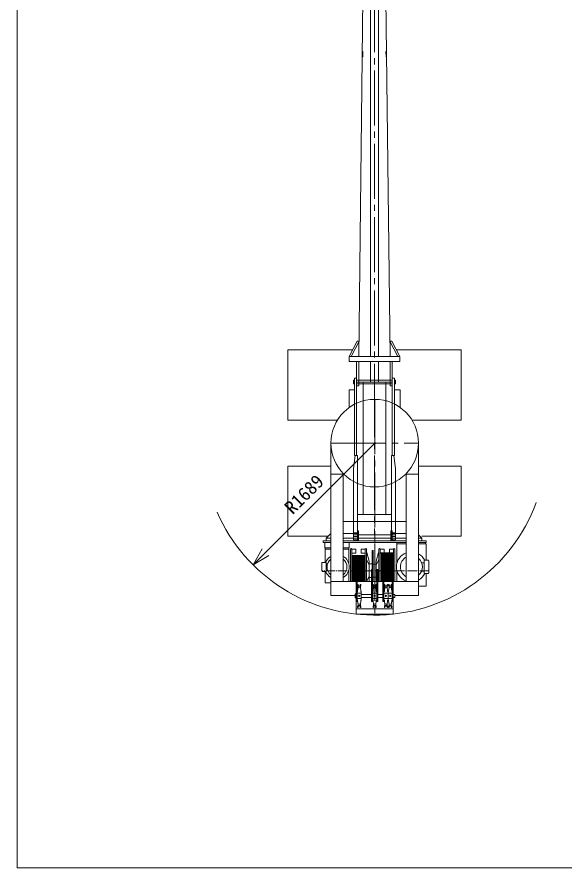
# Model space of a CAD drawing. Units: millimetres, scale not verified. Extents: x -11991 to 12183, y -9047 to 7922.
# Drawn here: x -11991 to -6614, y -9047 to -689 of the extents above; entities that cross this region are included whole.
import ezdxf
from ezdxf.enums import TextEntityAlignment as Align

# ---------------------------------------------------------------- set-up
doc = ezdxf.new("R2010")
doc.units = ezdxf.units.MM
doc.header["$LTSCALE"] = 60
doc.header["$PDMODE"] = 32
doc.header["$PDSIZE"] = 12
doc.linetypes.add('CHAIN2', pattern=[12, 9, -1, 1, -1])
doc.linetypes.add('DASHED1', pattern=[1.8, 1.2, -0.6])
for name, color, linetype, lineweight in [('0-1', 7, 'Continuous', 18), ('0-2', 7, 'Continuous', 9), ('0-4', 7, 'Continuous', 18), ('0-F', 7, 'Continuous', 18), ('1-0', 4, 'CHAIN2', 9), ('1-1', 7, 'Continuous', 18), ('F-0', 7, 'Continuous', 18)]:
    doc.layers.add(name, color=color, linetype=linetype, lineweight=lineweight)
doc.layers.add('0-3', color=7, linetype='Continuous')
doc.styles.add('ＭＳ 明朝', font='')
doc.styles.get('ＭＳ 明朝').set_extended_font_data('MS Mincho')

# ---------------------------------------------------------------- blocks, each defined once
blk = doc.blocks.new('巻上・起伏ｳｲﾝﾁ平面')
at = {"layer": '1-0'}
for p, q in [((112.6, 2054.2), (112.6, -1583.5)), ((1370.9, -275.5), (-3007.4, -275.5)), ((3304.6, -275.5), (1370.9, -275.5))]:
    blk.add_line(p, q, dxfattribs=at)
at = {"layer": '1-1'}
for p, q in [((-907.4, 2075.3), (-907.4, 1484.1)), ((-835.4, 2075.3), (-907.4, 2075.3)), ((-835.4, 2075.3), (-835.4, 1484.1)), ((1060.6, 2075.3), (1060.6, 1484.1)), ((1060.6, 2075.3), (1132.6, 2075.3)), ((-2745.8, 1638.9), (-2467.4, 1917.3)), ((-2745.8, 1498.2), (-2745.8, 1638.9)), ((-2745.8, 1638.9), (-2467.4, 1638.9)), ((-907.4, 1922.3), (-1747.4, 1922.3)), ((-1747.4, 1638.9), (1972.6, 1638.9)), ((1972.6, 1922.3), (1142.4, 1922.3)), ((2888, 1638.9), (2692.6, 1834.4)), ((2692.6, 1638.9), (2888, 1638.9)), ((2888, 1482.5), (2888, 1638.9)), ((-2917.4, 1482.5), (-2917.4, 1386.5)), ((-2467.4, 1482.5), (-2917.4, 1482.5)), ((-2467.4, 1386.5), (-2917.4, 1386.5)), ((-2835.3, 1075.9), (-2467.4, 1075.9)), ((-2827.4, 1385.6), (-2827.4, 1075.9)), ((-2797.4, 1075.9), (-2797.4, 216.1)), ((1972.6, 1482.5), (-1747.4, 1482.5)), ((1972.6, 1386.5), (-1747.4, 1386.5)), ((-1747.4, 1075.9), (-1387.4, 1075.9)), ((-1417.4, 1075.9), (-1417.4, 182.1)), ((-1387.4, 1385.6), (-1387.4, 1075.9)), ((1410.5, 132.7), (1410.5, 1385.6)), ((1972.6, 1314.5), (1410.5, 1314.5)), ((3142.6, 1482.5), (2692.6, 1482.5)), ((3142.6, 1386.5), (2692.6, 1386.5)), ((3134.6, 1314.5), (2692.6, 1314.5)), ((3097.8, 1386.5), (3097.8, 1314.5)), ((3134.6, 336.1), (3134.6, 1314.5)), ((3142.6, 1482.5), (3142.6, 1386.5)), ((-2797.4, 998.5), (-2467.4, 998.5)), ((-1747.4, 998.5), (-1424.8, 998.5)), ((-1315.4, 996.5), (-1315.4, -905.8)), ((-1243.4, 996.5), (-1003.4, 996.5)), ((-1243.4, 996.5), (-1243.4, -905.8)), ((-1243.4, 756.5), (-1003.4, 756.5)), ((-1183.4, 596.1), (-1183.4, -905.8)), ((-1123.4, 596.1), (-1123.4, -905.8)), ((-1063.4, 596.1), (-1063.4, -905.8)), ((-1003.4, 996.5), (-1003.4, 756.5)), ((-1003.4, 596.1), (-1003.4, -905.8)), ((-943.4, 596.1), (-943.4, -199)), ((-883.4, 596.1), (-883.4, -905.8)), ((-823.4, 596.1), (-823.4, -905.8)), ((-763.4, 596.1), (-763.4, -905.8)), ((-703.4, 596.1), (-703.4, -905.8)), ((-451.4, 996.5), (-691.4, 996.5)), ((-691.4, 996.5), (-691.4, 756.5)), ((-451.4, 756.5), (-691.4, 756.5)), ((-643.4, 596.1), (-643.4, -905.8)), ((-583.4, 596.1), (-583.4, -905.8)), ((-523.4, 596.1), (-523.4, -905.8)), ((-463.4, 596.1), (-463.4, -905.8)), ((-451.4, 996.5), (-451.4, -905.8)), ((-379.4, 996.5), (-379.4, -905.8)), ((-379.4, 792.5), (-349.4, 792.5)), ((-211.4, 290.8), (-349.4, 792.5)), ((-43.4, 924.5), (28.6, 924.5)), ((-43.4, 924.5), (-43.4, -199)), ((28.6, 924.5), (28.6, -875.5)), ((196.6, 290.8), (334.6, 792.5)), ((364.6, 792.5), (334.6, 792.5)), ((364.6, 996.5), (364.6, -887.7)), ((436.6, 996.5), (676.6, 996.5)), ((436.6, 996.5), (436.6, -905.8)), ((436.6, 756.5), (676.6, 756.5)), ((507.5, 742.4), (507.5, -905.8)), ((567.5, 742.4), (567.5, -905.8)), ((627.5, 742.4), (627.5, -199)), ((676.6, 996.5), (676.6, 756.5)), ((687.5, 742.4), (687.5, -905.8)), ((747.5, 742.4), (747.5, -905.8)), ((807.5, 742.4), (807.5, -905.8)), ((867.5, 742.4), (867.5, -905.8)), ((927.5, 742.4), (927.5, -905.8)), ((987.5, 742.4), (987.5, -905.8)), ((1228.6, 996.5), (988.6, 996.5)), ((988.6, 996.5), (988.6, 756.5)), ((1228.6, 756.5), (988.6, 756.5)), ((1047.5, 742.4), (1047.5, -905.8)), ((1107.5, 742.4), (1107.5, -905.8)), ((1167.5, 742.4), (1167.5, -199)), ((1228.6, 996.5), (1228.6, -905.8)), ((1300.6, 996.5), (1300.6, -905.8)), ((-3007.4, 182.1), (-2973.5, 216.1)), ((-2745.8, 132.1), (-2662.1, 132.1)), ((-379.4, 336.6), (-349.4, 336.6)), ((-211.4, 54.5), (-346.1, 336.6)), ((-211.4, -841.9), (-211.4, 290.8)), ((-211.4, -617.5), (-211.4, 66.5)), ((-151.4, 126.5), (-43.4, 126.5)), ((136.6, 114.5), (28.6, 114.5)), ((196.6, 54.5), (331.2, 336.6)), ((196.6, -841.9), (196.6, 290.8)), ((364.6, 336.6), (334.6, 336.6)), ((2872, 192.1), (3022.6, 192.1)), ((3270.6, 336.1), (3022.6, 336.1)), ((3022.6, -443.9), (3022.6, 336.1)), ((3270.6, 336.1), (3304.6, 302.1)), ((3304.6, -410), (3304.6, 302.1)), ((-3007.4, -290), (-2973.5, -323.9)), ((-2973.5, -323.9), (-2745.8, -323.9)), ((-2797.4, -323.9), (-2797.4, -986.1)), ((-2745.8, -239.9), (-2662.1, -239.9)), ((-1417.4, -310.5), (-1417.4, -905.8)), ((1410.5, -905.8), (1410.5, -270.3)), ((2872, -299.9), (3022.6, -299.9)), ((3270.6, -443.9), (3022.6, -443.9)), ((3134.6, -1187.5), (3134.6, -443.9)), ((3304.6, -410), (3270.6, -443.9)), ((-2797.4, -986.1), (-2467.4, -986.1)), ((-379.4, -887.7), (-349.4, -887.7)), ((-211.4, -605.5), (-346.1, -887.7)), ((-211.4, -841.9), (-229, -905.8)), ((-151.4, -677.5), (-67.4, -677.5)), ((28.6, -875.5), (-13.4, -875.5)), ((136.6, -665.5), (28.6, -665.5)), ((196.6, -605.5), (238.6, -693.6)), ((196.6, -841.9), (214.2, -905.8)), ((292.6, -806.7), (331.2, -887.7)), ((364.6, -887.7), (334.6, -887.7)), ((3134.6, -1187.5), (2692.6, -1187.5))]:
    blk.add_line(p, q, dxfattribs=at)
for points in [[(1132.6, 2075.3), (1132.6, 1922.3), (1132.6, 1484.1)], [(-3007.4, -290), (-3007.4, -270.2), (-3007.4, 182.1)], [(-2973.5, 216.1), (-2745.8, 216.1), (-2745.8, -323.9)]]:
    blk.add_lwpolyline(points, dxfattribs=at)
for centre, radius, start, end in [((-1279.4, 996.5), 36, 0, 180), ((-415.4, 996.5), 36, 0, 180), ((400.6, 996.5), 36, 0, 180), ((1264.6, 996.5), 36, 0, 180), ((-2107.4, -53.9), 720, 120, 157.97569), ((-2107.4, -53.9), 720, 300, 60), ((-1213.4, 596.1), 30, 0, 180), ((-1153.4, 596.1), 30, 0, 180), ((-1093.4, 596.1), 30, 0, 180), ((-1033.4, 596.1), 30, 0, 180), ((-973.4, 596.1), 30, 0, 180), ((-913.4, 596.1), 30, 0, 180), ((-853.4, 596.1), 30, 0, 180), ((-793.4, 596.1), 30, 0, 180), ((-733.4, 596.1), 30, 0, 180), ((-673.4, 596.1), 30, 0, 180), ((-613.4, 596.1), 30, 0, 180), ((-553.4, 596.1), 30, 0, 180), ((-493.4, 596.1), 30, 0, 180), ((478.6, 750), 30, 0, 180), ((538.6, 750), 30, 0, 180), ((598.6, 750), 30, 0, 180), ((658.6, 750), 30, 0, 180), ((718.6, 750), 30, 0, 180), ((778.6, 750), 30, 0, 180), ((838.6, 750), 30, 0, 180), ((898.6, 750), 30, 0, 180), ((958.6, 750), 30, 0, 180), ((1018.6, 750), 30, 0, 180), ((1078.6, 750), 30, 0, 180), ((1138.6, 750), 30, 0, 180), ((1198.6, 750), 30, 0, 180), ((2272.6, -53.9), 882, 109.88516, 250.11484), ((2272.6, -53.9), 648, 117.57847, 242.42153), ((2272.6, -53.9), 882, 26.24286, 61.56311), ((-2107.4, -53.9), 585, 127.97987, 232.02013), ((-2107.4, -53.9), 585, 307.97987, 52.02013), ((-151.4, 66.5), 60, 90, 180), ((136.6, 54.5), 60, 0, 90), ((2272.6, -53.9), 648, 310.40213, 49.59787), ((-2107.4, -53.9), 720, 202.02431, 240), ((2272.6, -53.9), 882, 298.43689, 333.84007), ((-151.4, -617.5), 60, 180, 270), ((136.6, -605.5), 60, 270, 0)]:
    blk.add_arc(centre, radius, start, end, dxfattribs=at)
blk = doc.blocks.new('ｼｰﾌﾞ')
at = {"layer": '0-1'}
for p, q in [((-14.14, 133.16), (-14.14, 123.16)), ((-9.03, 106.95), (-14.14, 123.16)), ((-14.14, 65.11), (-9.03, 106.95)), ((7.62, 119.57), (11.91, 133.16)), ((17.36, 133.16), (11.91, 133.16)), ((12.25, 106.95), (17.36, 123.16)), ((17.36, 65.11), (12.25, 106.95)), ((17.36, 123.16), (17.36, 133.16)), ((-18.39, 60.16), (-18.39, -19.84)), ((21.61, 60.16), (21.61, -19.84)), ((-14.14, -24.78), (-9.03, -66.63)), ((-9.03, -66.63), (-14.14, -82.84)), ((-14.14, -92.84), (-14.14, -82.84)), ((-14.14, -82.84), (-14.14, -92.84)), ((7.62, -79.24), (11.91, -92.84)), ((17.36, -24.78), (12.25, -66.63)), ((12.25, -66.63), (17.36, -82.84)), ((17.36, -82.84), (17.36, -92.84)), ((-14.14, -92.84), (-8.68, -92.84)), ((17.36, -92.84), (11.91, -92.84)), ((11.91, -92.84), (17.36, -92.84))]:
    blk.add_line(p, q, dxfattribs=at)
at = {"layer": '0-1', "linetype": 'DASHED1'}
for p, q in [((-18.39, 45.16), (21.61, 45.16)), ((-18.39, -4.84), (21.61, -4.84))]:
    blk.add_line(p, q, dxfattribs=at)
at = {"layer": '0-1'}
for points in [[(-4.4, 119.57), (-8.68, 133.16), (-14.14, 133.16)], [(-4.4, -79.24), (-8.68, -92.84), (-14.14, -92.84)]]:
    blk.add_lwpolyline(points, dxfattribs=at)
for centre, radius, start, end in [((1.61, 110.31), 11.15, 197.5, 342.5), ((1.61, 121.46), 6.3, 197.5, 342.5), ((-13.39, 60.16), 5, 98.62693, 180), ((16.61, 60.16), 5, 0, 81.37307), ((-13.39, -19.84), 5, 180, 261.37307), ((1.61, -69.98), 11.15, 17.5, 162.5), ((1.61, -81.14), 6.3, 17.5, 162.5), ((16.61, -19.84), 5, 278.62693, 0)]:
    blk.add_arc(centre, radius, start, end, dxfattribs=at)
blk.add_point((1.61, 20.16), dxfattribs=at)
blk = doc.blocks.new('旋回ﾌﾚｰﾑ平面')
at = {"layer": '0-1'}
for p, q in [((-229.65, 430), (1267.57, 430)), ((74.18, 430), (74.18, 310)), ((1128.39, 430), (1128.39, 181.55)), ((1267.57, 430), (1267.57, 196.55)), ((74.18, 310), (1128.39, 310)), ((540.61, 310), (540.61, -310)), ((1010.59, 181.55), (1010.59, 172.55)), ((1449.56, 181.55), (1010.59, 181.55)), ((1128.39, 172.55), (1128.39, 89.55)), ((1258.88, 196.55), (1255.35, 193.01)), ((1255.35, 193.01), (1255.35, 181.55)), ((1258.88, 196.55), (1281.81, 196.55)), ((1285.35, 193.01), (1281.81, 196.55)), ((1285.35, 193.01), (1285.35, 181.55)), ((1398.35, 181.55), (1398.35, -181.55)), ((1449.56, 181.55), (1449.56, -181.55)), ((1324.14, 89.55), (1010.59, 89.55)), ((1010.59, 89.55), (1010.59, 80.55)), ((1324.14, 89.55), (1324.14, 80.55)), ((1324.14, 80.55), (1010.59, 80.55)), ((1324.14, 30), (1010.59, 30)), ((1010.59, 30), (1010.59, 21)), ((1324.14, 21), (1010.59, 21)), ((1128.39, 80.55), (1128.39, 30)), ((1128.39, 21), (1128.39, -21)), ((1255.35, 80.55), (1255.35, 30)), ((1285.35, 80.55), (1285.35, 30)), ((1324.14, 30), (1324.14, 21)), ((1010.59, -21), (1010.59, -30)), ((1324.14, -30), (1010.59, -30)), ((1128.39, -30), (1128.39, -172.55)), ((1255.35, -30), (1255.35, -131.55)), ((1285.35, -30), (1285.35, -131.55)), ((1324.14, -172.55), (1010.59, -172.55)), ((1010.59, -172.55), (1010.59, -181.55)), ((1010.59, -181.55), (1449.56, -181.55)), ((1128.39, -181.55), (1128.39, -430)), ((1250.35, -181.55), (1250.35, -190.55)), ((1290.35, -190.55), (1250.35, -190.55)), ((1267.57, -190.55), (1267.57, -430)), ((1290.35, -181.55), (1290.35, -190.55)), ((1324.14, -181.55), (1324.14, -172.55)), ((74.18, -430), (74.18, -310)), ((74.18, -310), (1128.39, -310)), ((-229.65, -430), (1267.57, -430))]:
    blk.add_line(p, q, dxfattribs=at)
at = {"layer": '0-1', "color": 4, "linetype": 'CHAIN2', "lineweight": 9}
for p, q in [((-229.65, -430), (-229.65, 430)), ((-659.65, 0), (1448.35, 0))]:
    blk.add_line(p, q, dxfattribs=at)
at = {"layer": '0-1'}
for points in [[(1324.14, 181.55), (1324.14, 172.55), (1010.59, 172.55)], [(1324.14, -30), (1324.14, -21), (1010.59, -21)]]:
    blk.add_lwpolyline(points, dxfattribs=at)
blk.add_circle((-229.65, 0), 430, dxfattribs=at)
blk.add_point((-229.65, 0), dxfattribs=at)
at = {"layer": '0-1', "xscale": 0.1666667, "yscale": 0.1666667, "rotation": 90}
blk.add_blockref('巻上・起伏ｳｲﾝﾁ平面', (977.42, -18.76), dxfattribs=at)
at = {"layer": '0-1', "rotation": 90}
for p in [(1290.51, 149.94), (1290.51, 108.94), (1290.51, -1.61), (1290.51, -153.16)]:
    blk.add_blockref('ｼｰﾌﾞ', p, dxfattribs=at)
blk = doc.blocks.new('踊り場')
at = {"layer": '0-2', "lineweight": 18}
for p, q in [((0, 345), (0, -345)), ((633.68, 345), (0, 345)), ((1700, 345), (1067.56, 345)), ((486.34, -345), (0, -345)), ((422.78, -795), (0, -795)), ((1700, -795), (1282.78, -795)), ((1700, -1485), (1700, -795)), ((1700, -1485), (1315.35, -1485))]:
    blk.add_line(p, q, dxfattribs=at)
for points in [[(1700, 345), (1700, -345), (1219.21, -345)], [(395.31, -1485), (0, -1485), (0, -795)]]:
    blk.add_lwpolyline(points, dxfattribs=at)
at = {"layer": '0-F'}
for p, q in [((602.78, -45), (602.78, -220.14)), ((653.62, -45), (602.78, -45)), ((1102.78, -45), (1047.62, -45)), ((1102.78, -45), (1102.78, -220.14))]:
    blk.add_line(p, q, dxfattribs=at)
blk = doc.blocks.new('ﾌﾞｰﾑ下部平面')
at = {"layer": '0-4'}
for p, q in [((-873.31, 166.06), (-873.31, 207.06)), ((-173.2, 207.06), (-873.31, 207.06)), ((-173.2, 207.06), (-43.2, 189.06)), ((-43.2, 166.06), (-43.2, 189.06)), ((713.69, 175.06), (-43.2, 175.06)), ((658.69, 207.06), (658.69, 197.06)), ((658.69, -174.94), (658.69, 175.06)), ((676.69, -174.94), (676.69, 175.06)), ((694.69, -174.94), (694.69, 175.06)), ((713.69, 175.06), (713.69, 197.06)), ((-43.2, 166.06), (-873.31, 166.06)), ((-623.31, -165.94), (-623.31, 166.06)), ((-623.31, 110.06), (676.69, 110.06)), ((-873.31, -165.94), (-873.31, -206.94)), ((-43.2, -165.94), (-873.31, -165.94)), ((-623.31, -109.94), (676.69, -109.94)), ((-43.2, -165.94), (-43.2, -188.94)), ((-173.2, -206.94), (-873.31, -206.94)), ((-173.2, -206.94), (-43.2, -188.94)), ((713.69, -174.94), (-43.2, -174.94)), ((694.69, -196.94), (694.69, -206.94)), ((713.69, -174.94), (713.69, -196.94))]:
    blk.add_line(p, q, dxfattribs=at)
at = {"layer": '0-4', "linetype": 'DASHED1'}
for p, q in [((-841.31, 207.06), (-841.31, 166.06)), ((-805.31, 207.06), (-805.31, 166.06)), ((-841.31, -165.94), (-841.31, -209.06)), ((-805.31, -165.94), (-805.31, -209.06))]:
    blk.add_line(p, q, dxfattribs=at)
at = {"layer": '0-4', "color": 4, "linetype": 'CHAIN2', "lineweight": 9}
for p, q in [((-823.31, 207.06), (-823.31, -206.94)), ((676.69, 0.06), (-823.31, 0.06))]:
    blk.add_line(p, q, dxfattribs=at)
at = {"layer": '0-4'}
for points in [[(713.69, 197.06), (-43.2, 197.06), (-43.2, 189.06)], [(658.69, 207.06), (694.69, 207.06), (694.69, 197.06)], [(713.69, -196.94), (-43.2, -196.94), (-43.2, -188.94)], [(658.69, -196.94), (658.69, -206.94), (694.69, -206.94)]]:
    blk.add_lwpolyline(points, dxfattribs=at)
blk = doc.blocks.new('ﾌﾞｰﾑ中間部平面')
at = {"layer": '0-4'}
for p, q in [((-1105.77, 256.42), (-1105.77, 159.42)), ((-1056.77, 256.42), (-1105.77, 256.42)), ((-1056.77, 256.42), (-1056.77, -243.58)), ((-905.77, 177.17), (-1056.77, 256.42)), ((-1326.77, 213.42), (-1326.77, 203.42)), ((-1105.77, 159.42), (-1105.77, 181.42)), ((-905.77, 157.17), (-1056.77, 236.42)), ((-905.77, 177.17), (-905.77, 157.17)), ((-1345.77, 159.42), (-1105.77, 159.42)), ((-1326.77, -146.58), (-1326.77, 159.42)), ((-1308.77, -146.58), (-1308.77, 159.42)), ((-1290.77, -146.58), (-1290.77, 159.42)), ((-1105.77, -146.58), (-1105.77, 159.42)), ((-1056.77, 158.87), (3163.23, 111.42)), ((1886.05, 119.78), (1886.05, 125.78)), ((1886.05, 119.78), (1936.05, 119.21)), ((1936.05, 119.21), (1936.05, 125.21)), ((3027.45, 112.94), (3163.23, 131.42)), ((3163.23, 131.42), (3191.23, 131.42)), ((3163.23, 131.42), (3163.23, -118.58)), ((3191.23, 131.42), (3191.23, -118.58)), ((3191.23, 131.42), (3191.23, -118.58)), ((-1308.77, 46.42), (-1105.77, 46.42)), ((-1056.77, 46.42), (3163.23, 46.42)), ((-1308.77, -33.58), (-1105.77, -33.58)), ((-1056.77, -33.58), (3163.23, -33.58)), ((-1345.77, -146.58), (-1105.77, -146.58)), ((-1345.77, -146.58), (-1345.77, -168.58)), ((-1105.77, -146.58), (-1105.77, -168.58)), ((-1105.77, -243.58), (-1105.77, -146.58)), ((-1105.77, -146.58), (-1105.26, -146.58)), ((-1056.77, -146.03), (3163.23, -98.58)), ((-905.77, -164.34), (-1056.77, -243.58)), ((1886.05, -106.94), (1936.05, -106.38)), ((1886.05, -112.94), (1886.05, -106.94)), ((1936.05, -112.38), (1936.05, -106.38)), ((3016.23, -98.58), (3163.23, -118.58)), ((3163.23, -118.58), (3191.23, -118.58)), ((-1345.77, -168.58), (-1105.77, -168.58)), ((-1345.77, -168.58), (-1308.77, -168.58)), ((-1290.77, -190.58), (-1290.77, -200.58)), ((-1056.77, -243.58), (-1105.77, -243.58))]:
    blk.add_line(p, q, dxfattribs=at)
at = {"layer": '0-4', "color": 4, "linetype": 'CHAIN2', "lineweight": 9}
blk.add_line((3191.23, 6.42), (-1308.77, 6.42), dxfattribs=at)
at = {"layer": '0-4'}
for points in [[(-1345.77, 159.42), (-1345.77, 181.42), (-1105.77, 181.42)], [(-1326.77, 213.42), (-1290.77, 213.42), (-1290.77, 203.42)], [(-905.77, -164.34), (-905.77, -144.33), (-1056.77, -223.58)], [(-1326.77, -190.58), (-1326.77, -200.58), (-1290.77, -200.58)]]:
    blk.add_lwpolyline(points, dxfattribs=at)
blk = doc.blocks.new('ﾌﾞｰﾑ平面1')
at = {"layer": '0-F'}
for name, p in [('ﾌﾞｰﾑ中間部平面', (-1822.08, -4.26)), ('ﾌﾞｰﾑ下部平面', (-3807.54, 2.1))]:
    blk.add_blockref(name, p, dxfattribs=at)

msp = doc.modelspace()

# ---------------------------------------------------------------- linework, layer by layer
at = {"layer": '0-4', "color": 4, "lineweight": 9}
for p, q in [((-8480.96, -4874.16), (-9675.26, -6068.46)), ((-9675.26, -6068.46), (-9585.26, -5912.58)), ((-9675.26, -6068.46), (-9519.37, -5978.46))]:
    msp.add_line(p, q, dxfattribs=at)
at = {"layer": '0-4'}
msp.add_arc((-8480.96, -4874.16), 1689, 203.68692, 339.77547, dxfattribs=at)
at = {"layer": 'F-0', "color": 3, "lineweight": 9}
msp.add_line((-11991.19, -9046.7), (12183.04, -9046.7), dxfattribs=at)
msp.add_lwpolyline([(-11991.19, -9046.7), (-11991.19, 7613.85), (-24.93, 7613.85)], dxfattribs=at)

# ---------------------------------------------------------------- block references
at = {"layer": '0-3'}
msp.add_blockref('踊り場', (-9333.73, -4304.16), dxfattribs=at)
at = {"layer": '0-3', "rotation": 270}
msp.add_blockref('旋回ﾌﾚｰﾑ平面', (-8480.96, -5103.81), dxfattribs=at)
at = {"layer": '0-F', "rotation": 90}
msp.add_blockref('ﾌﾞｰﾑ平面1', (-8480.96, -1143.31), dxfattribs=at)

# ---------------------------------------------------------------- texts
at = {"layer": '0-4', "style": 'ＭＳ 明朝'}
msp.add_text('R1689', height=132, rotation=45, dxfattribs=at).set_placement((-9258.42, -5609.2), align=Align.BOTTOM_LEFT)

doc.saveas('drawing.dxf')
